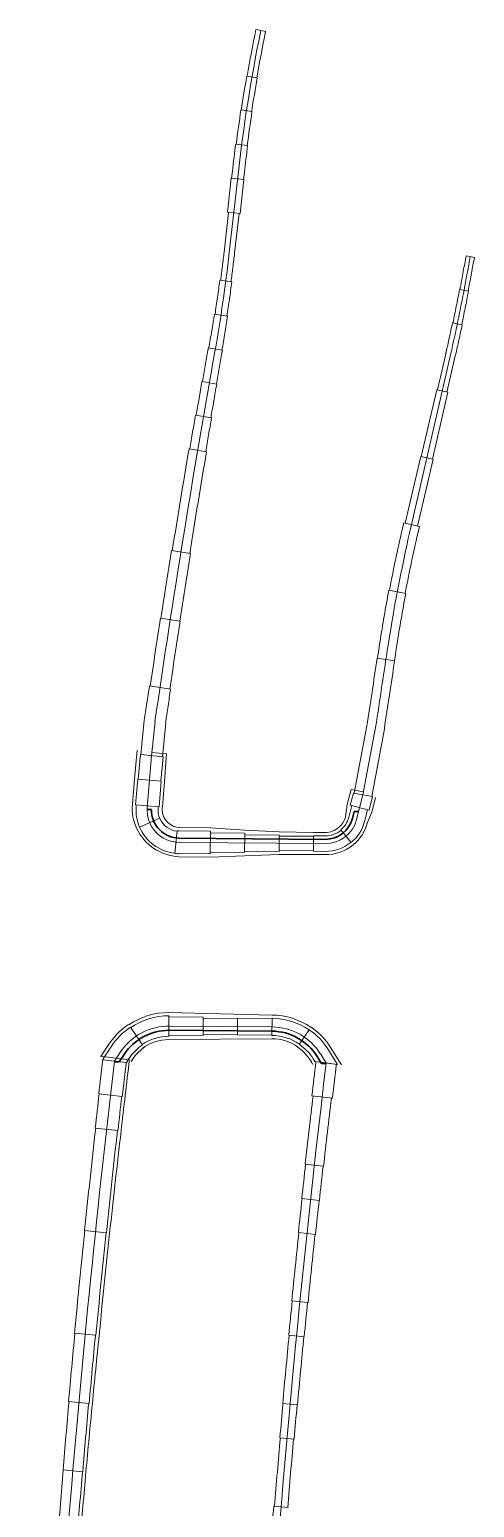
# Model space of a CAD drawing. Extents: x 2537068 to 2538547, y 7113338 to 7130059.
# Drawn here: x 2538133 to 2538547, y 7128681 to 7130059 of the extents above; entities that cross this region are included whole.
import ezdxf

# ---------------------------------------------------------------- set-up
doc = ezdxf.new("R2010")
doc.units = 0
doc.header["$LTSCALE"] = 40
doc.header["$MEASUREMENT"] = 0
doc.linetypes.add('DGN Style 2', pattern=[45.56792, 27.340752, -18.227168])
for name, color, linetype, lineweight in [('D_RD_RETW_Symbol', 2, 'Continuous', 0), ('D_RET_WALL_1', 20, 'Continuous', 30), ('D_RIPRAP_1', 7, 'Continuous', 0), ('RD_RW_Pr_Conc_Hidden', 20, 'DGN Style 2', 13)]:
    doc.layers.add(name, color=color, linetype=linetype, lineweight=lineweight)

msp = doc.modelspace()

# ---------------------------------------------------------------- linework, layer by layer
at = {"layer": 'D_RD_RETW_Symbol', "linetype": 'Continuous', "lineweight": 13, "ltscale": 0.02}
for p, q in [((2538327.1, 7129926.1), (2538318.6, 7129850.8)), ((2538486.8, 7129590.5), (2538524.8, 7129756.6)), ((2538249.5, 7129413.4), (2538246.3, 7129381.6)), ((2538443.1, 7129345.1), (2538454.9, 7129408)), ((2538246.3, 7129381.6), (2538242.2, 7129333.4)), ((2538443.1, 7129345.1), (2538437.1, 7129322.1)), ((2538407.8, 7129299.6), (2538271.8, 7129300.8)), ((2538262.8, 7129129.5), (2538358.4, 7129128.6)), ((2538217.3, 7129105.3), (2538211.7, 7129096.7)), ((2538403.7, 7129103.3), (2538408.9, 7129095))]:
    msp.add_line(p, q, dxfattribs=at)
for centre, radius, start, end in [((2539825.5, 7129756.4), 1508, 168.47, 173.5394), ((2537054, 7130093.7), 1509, 347.0916, 349.4635), ((2549729.5, 7127736.1), 11602, 169.96049, 171.68736), ((2538408.1, 7129329.6), 30, 269.4957, 345.3358), ((2538357.9, 7129074.7), 54, 32.0217, 89.4957)]:
    msp.add_arc(centre, radius, start, end, dxfattribs=at)
at = {"layer": 'D_RD_RETW_Symbol', "linetype": 'Continuous', "lineweight": 13, "ltscale": 0.02, "extrusion": (0, 0, -1)}
for centre, radius, start, end in [((-2536837.1, 7130018.5), 1491, 186.4606, 190.0395), ((-2549705.7, 7127740.5), 11359.7, 10.53648, 10.6867), ((-2539940.1, 7129257.4), 1491, 8.8334, 12.9084), ((-2549729.6, 7127736.1), 11398, 8.4349, 8.8334), ((-2538272.1, 7129330.8), 30, 270.5043, 4.8729), ((-2538262.4, 7129075.5), 54, 33.5043, 90.5043), ((-2549729.6, 7127736.1), 11598, 2.41046, 6.73735), ((-2549729.6, 7127736.1), 11402, 3.52727, 6.84493)]:
    msp.add_arc(centre, radius, start, end, dxfattribs=at)
at = {"layer": 'D_RET_WALL_1', "color": 7, "linetype": 'Continuous', "lineweight": 13, "ltscale": 0.1}
for p, q in [((2538246.6, 7129384.6), (2538260.1, 7129383.3)), ((2538260.1, 7129383.3), (2538258.3, 7129357.5)), ((2538258.3, 7129357.5), (2538256.3, 7129333.6)), ((2538432.1, 7129350.2), (2538428.4, 7129336.1)), ((2538432.1, 7129350.2), (2538443.7, 7129348)), ((2538428.4, 7129336.1), (2538426.9, 7129324.7)), ((2538301.1, 7129314.3), (2538271.9, 7129314.5)), ((2538333.1, 7129312.3), (2538301.1, 7129314.3)), ((2538365.1, 7129310.6), (2538333.1, 7129312.3)), ((2538397.1, 7129310), (2538365.1, 7129310.6)), ((2538407.9, 7129309.9), (2538397.1, 7129310)), ((2538358.5, 7129139.6), (2538262.3, 7129142.1)), ((2538262.3, 7129116.9), (2538358.3, 7129117.6)), ((2538206.5, 7129112.5), (2538199.1, 7129101.2)), ((2538423.1, 7129093.4), (2538412.6, 7129110.2))]:
    msp.add_line(p, q, dxfattribs=at)
at = {"layer": 'D_RET_WALL_1', "color": 7, "linetype": 'Continuous', "lineweight": 13}
msp.add_line((2538395.8, 7129094.7), (2538394.1, 7129097.3), dxfattribs=at)
at = {"layer": 'D_RET_WALL_1', "color": 7, "linetype": 'Continuous', "lineweight": 13, "ltscale": 0.1, "flags": 128}
for points in [[(2538454.9, 7129342.7), (2538451.6, 7129330), (2538447.3, 7129319.4, -0.155736), (2538434.1, 7129298.5, -0.178274), (2538407.7, 7129289.4), (2538396.9, 7129289.5), (2538364.9, 7129289.4), (2538332.9, 7129288.3), (2538300.9, 7129287), (2538271.7, 7129287.3, -0.273173), (2538232.2, 7129313.9, -0.122012), (2538228.4, 7129336), (2538230.4, 7129359.9), (2538232.7, 7129386.8)], [(2538198.5, 7129101.3), (2538225.6, 7129098.1, 0.001444), (2538217.9, 7129031.6, 0.002069), (2538207.2, 7128936.3, 0.002069), (2538197.4, 7128840.9, 0.00138), (2538191.1, 7128777.3, 0.00138), (2538185.1, 7128713.7, 0.00138), (2538179.7, 7128650, 0.001097), (2538175.4, 7128599.3, 0.01007), (2538172.1, 7128538.2, 0.000299), (2538171.5, 7128522.4, 0.001378), (2538167.4, 7128458.6, 0.001379), (2538160.9, 7128394.9, 0.003705), (2538152.1, 7128223.4, -0.008649), (2538149, 7128171, -0.005979), (2538145.4, 7128134.9), (2538135.9, 7128043.5), (2538132.7, 7128011.6)]]:
    msp.add_lwpolyline(points, format="xyb", dxfattribs=at)
at = {"layer": 'D_RET_WALL_1', "color": 7, "linetype": 'Continuous', "lineweight": 13, "ltscale": 0.1, "extrusion": (0, 0, -1)}
for centre, radius, start, end in [((-2538273.5, 7129331.8), 17.4, 275.2684, 6.0253), ((-2538262.4, 7129075.5), 67, 31.5008, 55.9763), ((-2538262.4, 7129075.5), 66.6, 55.9763, 89.9293), ((-2538262.4, 7129075.5), 41.4, 53.4636, 89.9293), ((-2538262.4, 7129075.5), 41, 30.7953, 55.9763)]:
    msp.add_arc(centre, radius, start, end, dxfattribs=at)
at = {"layer": 'D_RET_WALL_1', "color": 7, "linetype": 'Continuous', "lineweight": 13, "ltscale": 0.1}
for centre, radius, start, end in [((2538408.1, 7129329.6), 19.4, 309.9282, 345.3358), ((2538407.6, 7129329.5), 19.6, 270.8196, 311.2521), ((2538357.9, 7129074.7), 65, 55.5982, 89.4957), ((2538357.9, 7129074.7), 43, 55.5982, 89.4957), ((2538357.9, 7129074.7), 65.2, 32.0217, 55.5982), ((2538357.9, 7129074.7), 42.8, 26.0992, 55.5982)]:
    msp.add_arc(centre, radius, start, end, dxfattribs=at)
at = {"layer": 'D_RIPRAP_1', "lineweight": 30}
for p, q in [((2538246.1, 7129331.3), (2538242.1, 7129331.3)), ((2538434.9, 7129329.6), (2538433.2, 7129323.1)), ((2538434.9, 7129329.6), (2538439.1, 7129329.6)), ((2538407.8, 7129303.6), (2538271.9, 7129304.8)), ((2538262.8, 7129125.5), (2538358.3, 7129124.6)), ((2538220.7, 7129103.1), (2538216.1, 7129096.1)), ((2538216.1, 7129096.1), (2538211.6, 7129096.1)), ((2538400.3, 7129101.2), (2538404.5, 7129094.4)), ((2538408.8, 7129094.4), (2538404.5, 7129094.4))]:
    msp.add_line(p, q, dxfattribs=at)
at = {"layer": 'D_RIPRAP_1', "lineweight": 30, "extrusion": (0, 0, -1)}
for centre, radius, start, end in [((-2538272.1, 7129330.8), 26, 270.5043, 0.9756), ((-2538262.4, 7129075.5), 50, 33.5043, 90.5043)]:
    msp.add_arc(centre, radius, start, end, dxfattribs=at)
at = {"layer": 'D_RIPRAP_1', "lineweight": 30}
for centre, radius, start, end in [((2538408.1, 7129329.6), 26, 269.4957, 345.3358), ((2538357.9, 7129074.7), 50, 32.0217, 89.4957)]:
    msp.add_arc(centre, radius, start, end, dxfattribs=at)
at = {"layer": 'RD_RW_Pr_Conc_Hidden', "linetype": 'Continuous'}
for p, q in [((2538352.5, 7130056.9), (2538343.5, 7130058.8)), ((2538344.7, 7130013.7), (2538335, 7130015.4)), ((2538339.9, 7129982.2), (2538329.5, 7129983.8)), ((2538335.7, 7129950.6), (2538324.7, 7129952)), ((2538320.5, 7129920.2), (2538316.9, 7129888.4)), ((2538332.3, 7129918.9), (2538320.5, 7129920.2)), ((2538321.6, 7129926.7), (2538320.8, 7129920.1)), ((2538332.3, 7129918.9), (2538328.7, 7129887.1)), ((2538332.7, 7129925.5), (2538331.9, 7129918.9)), ((2538235.8, 7129382.6), (2538233.8, 7129359.6)), ((2538256.9, 7129380.5), (2538235.8, 7129382.6)), ((2538256.9, 7129380.5), (2538255, 7129357.8)), ((2538233.4, 7129359.6), (2538231.4, 7129335.8)), ((2538255.3, 7129357.7), (2538233.4, 7129359.6)), ((2538255.3, 7129357.7), (2538253.3, 7129333.9)), ((2538434.2, 7129346.7), (2538431.3, 7129335.4)), ((2538434.2, 7129346.7), (2538452, 7129343.4)), ((2538452, 7129343.4), (2538448.7, 7129330.8)), ((2538253.3, 7129333.9), (2538231.4, 7129335.8)), ((2538232, 7129335.7), (2538231.9, 7129334.3)), ((2538234.9, 7129315.1), (2538254, 7129323.2)), ((2538252.4, 7129334), (2538252.3, 7129332.5)), ((2538432.6, 7129335), (2538429.8, 7129324)), ((2538448.7, 7129330.8), (2538431.3, 7129335.4)), ((2538447.3, 7129331.2), (2538444.4, 7129320.1)), ((2538267.9, 7129290.5), (2538270.1, 7129311.6)), ((2538301.1, 7129311.3), (2538271.9, 7129311.5)), ((2538301.1, 7129311.3), (2538300.9, 7129290)), ((2538333.1, 7129309.3), (2538301.1, 7129309.6)), ((2538333.1, 7129309.3), (2538332.9, 7129291.3)), ((2538432.2, 7129300.8), (2538422.5, 7129312.5)), ((2538365, 7129307.6), (2538333, 7129307.9)), ((2538365, 7129307.6), (2538364.9, 7129292.4)), ((2538397, 7129306.4), (2538365, 7129306.7)), ((2538397, 7129307), (2538396.9, 7129292.5)), ((2538407.9, 7129306.9), (2538397, 7129307)), ((2538300.9, 7129290), (2538271.7, 7129290.3)), ((2538332.9, 7129291.3), (2538300.9, 7129291.6)), ((2538364.9, 7129292.4), (2538332.9, 7129292.7)), ((2538396.9, 7129293.2), (2538364.9, 7129293.4)), ((2538407.7, 7129292.4), (2538396.9, 7129292.5)), ((2538262.3, 7129119.9), (2538262.3, 7129139.1)), ((2538262.9, 7129138.1), (2538294.4, 7129137.8)), ((2538294.2, 7129120.6), (2538294.4, 7129137.8)), ((2538294.4, 7129136.8), (2538326.4, 7129136.5)), ((2538326.2, 7129121.3), (2538326.4, 7129136.5)), ((2538326.4, 7129136.5), (2538358.4, 7129136.2)), ((2538358.2, 7129120.6), (2538358.4, 7129136.6)), ((2538237.8, 7129112), (2538226.6, 7129128.5)), ((2538262.8, 7129120.9), (2538294.2, 7129120.6)), ((2538294.2, 7129121.6), (2538326.2, 7129121.3)), ((2538326.2, 7129121.3), (2538358.2, 7129121.1)), ((2538383.7, 7129112.4), (2538393.1, 7129126)), ((2538209, 7129110.8), (2538200.5, 7129098)), ((2538419.4, 7129093.7), (2538410.7, 7129107.7)), ((2538200.5, 7129098), (2538222.2, 7129095.5)), ((2538222.8, 7129095.4), (2538200.5, 7129098)), ((2538225.7, 7129099.8), (2538222.8, 7129095.4)), ((2538398.3, 7129096.3), (2538396.7, 7129098.9)), ((2538398.3, 7129096.3), (2538419.4, 7129093.7)), ((2538405.9, 7129095.4), (2538413.3, 7129094.5)), ((2538218.9, 7129063.7), (2538197, 7129066.2)), ((2538395.5, 7129064.3), (2538414.6, 7129062.1)), ((2538214.9, 7129032), (2538193.8, 7129034.3)), ((2538389.2, 7129000.6), (2538406.4, 7128998.7)), ((2538386.1, 7128968.7), (2538402.5, 7128966.9)), ((2538204.2, 7128936.6), (2538183.8, 7128938.8)), ((2538382.9, 7128936.8), (2538398.9, 7128935.2)), ((2538376.8, 7128873.1), (2538391.9, 7128871.6)), ((2538194.4, 7128841.2), (2538174.5, 7128843.1)), ((2538374, 7128841.2), (2538388.4, 7128839.8)), ((2538188.1, 7128777.6), (2538168.9, 7128779.3)), ((2538368.3, 7128777.4), (2538382.1, 7128776.1)), ((2538365.7, 7128745.5), (2538378.9, 7128744.3)), ((2538182.2, 7128713.9), (2538163.7, 7128715.5)), ((2538359.9, 7128681.7), (2538373.7, 7128680.6))]:
    msp.add_line(p, q, dxfattribs=at)
at = {"layer": 'RD_RW_Pr_Conc_Hidden'}
for p, q in [((2538317.9, 7129888.3), (2538313.7, 7129851.3)), ((2538316.9, 7129888.4), (2538328.7, 7129887.1)), ((2538327.7, 7129887.2), (2538323.5, 7129850.2)), ((2538539.2, 7129847.8), (2538546.8, 7129846.3)), ((2538320.9, 7129823.4), (2538309.8, 7129824.9)), ((2538532.9, 7129816.4), (2538541.3, 7129814.8)), ((2538317, 7129791.5), (2538304.6, 7129793.4)), ((2538526.4, 7129785.2), (2538535.4, 7129783.3)), ((2538312.2, 7129759.8), (2538299.1, 7129762)), ((2538512.4, 7129722.8), (2538520.4, 7129757.6)), ((2538521.3, 7129720.7), (2538529.3, 7129755.6)), ((2538306.9, 7129728.2), (2538293.3, 7129730.6)), ((2538497.4, 7129660.6), (2538511.7, 7129722.9)), ((2538511.7, 7129722.9), (2538522, 7129720.6)), ((2538507.7, 7129658.2), (2538522, 7129720.6)), ((2538302.1, 7129696.6), (2538287.2, 7129699.1)), ((2538297.4, 7129664.9), (2538281.1, 7129667.7)), ((2538482.5, 7129598.3), (2538496.8, 7129660.7)), ((2538494, 7129595.7), (2538508.3, 7129658.1)), ((2538496.8, 7129660.7), (2538508.3, 7129658.1)), ((2538479.5, 7129592.2), (2538481, 7129598.7)), ((2538481, 7129598.7), (2538495.6, 7129595.3)), ((2538494.1, 7129588.8), (2538495.6, 7129595.3)), ((2538282.6, 7129570.2), (2538264.8, 7129573)), ((2538467.2, 7129535.9), (2538482.9, 7129532.9)), ((2538272.9, 7129506.9), (2538254.6, 7129509.8)), ((2538456.3, 7129472.5), (2538472.6, 7129470)), ((2538264, 7129443.6), (2538244.3, 7129446.6)), ((2538239.5, 7129414.6), (2538236.3, 7129382.6)), ((2538259.4, 7129412.2), (2538256.3, 7129380.6)), ((2538435, 7129346.6), (2538446.7, 7129409.4)), ((2538451.2, 7129343.6), (2538463, 7129406.6))]:
    msp.add_line(p, q, dxfattribs=at)
at = {"layer": 'RD_RW_Pr_Conc_Hidden', "linetype": 'Continuous'}
for centre, radius, start, end in [((2539825.5, 7129756.4), 1512.6, 168.47, 170.1437), ((2539825.5, 7129756.4), 1503.4, 168.47, 170.1437), ((2539825.5, 7129756.4), 1512.9, 170.1437, 171.3595), ((2539825.5, 7129756.4), 1503.1, 170.1437, 171.3595), ((2539825.5, 7129756.4), 1513.2, 171.3595, 172.5753), ((2539825.5, 7129756.4), 1502.8, 171.3595, 172.5753), ((2539825.5, 7129756.4), 1513.6, 172.5753, 173.5394), ((2539825.5, 7129756.4), 1502.4, 172.5753, 173.5394), ((2538408.1, 7129329.6), 22.4, 309.9282, 345.3358), ((2538408.1, 7129329.6), 22.8, 269.4957, 309.9282), ((2538408.1, 7129329.6), 37.6, 309.9282, 345.3358), ((2538408.1, 7129329.6), 37.3, 269.4957, 309.9282), ((2538357.9, 7129074.7), 62, 55.5982, 89.4957), ((2538357.9, 7129074.7), 46, 55.5982, 89.4957), ((2538357.9, 7129074.7), 62.3, 32.0217, 55.5982), ((2538357.9, 7129074.7), 45.8, 32.0217, 55.5982), ((2549729.6, 7127736.1), 11609, 173.26265, 173.42088), ((2549729.6, 7127736.1), 11587, 173.26265, 173.42059)]:
    msp.add_arc(centre, radius, start, end, dxfattribs=at)
at = {"layer": 'RD_RW_Pr_Conc_Hidden', "extrusion": (0, 0, -1)}
for centre, radius, start, end in [((-2536837.1, 7130018.5), 1486.1, 186.4606, 187.491), ((-2536837.1, 7130018.5), 1495.9, 186.4606, 187.491), ((-2549705.7, 7127740.5), 11363.6, 10.53648, 10.6867), ((-2549705.7, 7127740.5), 11355.8, 10.53648, 10.6867), ((-2536837.1, 7130018.5), 1485.4, 187.491, 188.7206), ((-2536837.1, 7130018.5), 1496.6, 187.491, 188.7206), ((-2536837.1, 7130018.5), 1484.8, 188.7206, 189.9503), ((-2536837.1, 7130018.5), 1497.2, 188.7206, 189.9503), ((-2536837.1, 7130018.5), 1484.4, 189.9503, 190.0395), ((-2536837.1, 7130018.5), 1497.6, 189.9503, 190.0395), ((-2539940.1, 7129257.4), 1498.5, 10.7058, 12.9084), ((-2539940.1, 7129257.4), 1483.5, 10.7058, 12.9084), ((-2539940.1, 7129257.4), 1499, 8.8334, 10.7058), ((-2539940.1, 7129257.4), 1483, 8.8334, 10.7058), ((-2549729.6, 7127736.1), 11406, 8.75662, 8.8334), ((-2549729.6, 7127736.1), 11390, 8.75662, 8.8334), ((-2549729.6, 7127736.1), 11406.2, 8.43568, 8.75662), ((-2549729.6, 7127736.1), 11389.8, 8.43412, 8.75662), ((-2538272.1, 7129330.8), 19.3, 270.5043, 275.9317)]:
    msp.add_arc(centre, radius, start, end, dxfattribs=at)
at = {"layer": 'RD_RW_Pr_Conc_Hidden'}
for centre, radius, start, end in [((2537054, 7130093.7), 1504.8, 348.1643, 349.3793), ((2537054, 7130093.7), 1505.1, 349.3793, 349.4635), ((2537054, 7130093.7), 1513.2, 348.1643, 349.3793), ((2537054, 7130093.7), 1512.9, 349.3793, 349.4635), ((2537054, 7130093.7), 1504.4, 347.0916, 348.1643), ((2537054, 7130093.7), 1513.6, 347.0916, 348.1643), ((2549729.5, 7127736.1), 11608.6, 169.96049, 170.10706), ((2549729.5, 7127736.1), 11595.3, 169.96049, 170.10706), ((2549729.5, 7127736.1), 11608.9, 170.10706, 170.26509), ((2549729.5, 7127736.1), 11595, 170.10706, 170.26509), ((2549729.5, 7127736.1), 11609.5, 170.26509, 170.42312), ((2549729.5, 7127736.1), 11594.4, 170.26509, 170.42312), ((2549729.5, 7127736.1), 11610.2, 170.42312, 170.89721), ((2549729.5, 7127736.1), 11593.7, 170.42312, 170.89721), ((2549729.5, 7127736.1), 11611, 170.89721, 171.21327), ((2549729.5, 7127736.1), 11593, 170.89721, 171.21327), ((2549729.5, 7127736.1), 11611.2, 171.21327, 171.52933), ((2549729.5, 7127736.1), 11592.7, 171.21327, 171.52933), ((2549729.5, 7127736.1), 11612, 171.52933, 171.68849), ((2549729.5, 7127736.1), 11592, 171.52933, 171.68623)]:
    msp.add_arc(centre, radius, start, end, dxfattribs=at)
at = {"layer": 'RD_RW_Pr_Conc_Hidden', "linetype": 'Continuous', "extrusion": (0, 0, -1)}
for centre, radius, start, end in [((-2538272.1, 7129330.8), 40.3, 337.0472, 4.8729), ((-2538272.1, 7129330.8), 19.8, 337.0472, 4.8729), ((-2538272.1, 7129330.8), 19.7, 275.9317, 337.0472), ((-2538272.1, 7129330.8), 40.3, 275.9317, 337.0472), ((-2538272.1, 7129330.8), 40.6, 270.5043, 275.9317), ((-2538262.4, 7129075.5), 63.6, 55.9763, 89.9293), ((-2538262.4, 7129075.5), 62.6, 89.9293, 90.5043), ((-2538262.4, 7129075.5), 64, 33.5043, 55.9763), ((-2538262.4, 7129075.5), 44.4, 55.9763, 89.9293), ((-2538262.4, 7129075.5), 45.4, 89.9293, 90.5043), ((-2538262.4, 7129075.5), 44, 33.5043, 55.9763), ((-2549729.6, 7127736.1), 11411.6, 6.68413, 6.84493), ((-2549729.6, 7127736.1), 11392.4, 6.68413, 6.84493), ((-2549729.6, 7127736.1), 11608.6, 6.42118, 6.57911), ((-2549729.6, 7127736.1), 11587.4, 6.42118, 6.57941), ((-2549729.6, 7127736.1), 11410.6, 6.3624, 6.68413), ((-2549729.6, 7127736.1), 11393.4, 6.36265, 6.68413), ((-2549729.6, 7127736.1), 11608.2, 5.94692, 6.42118), ((-2549729.6, 7127736.1), 11587.8, 5.94692, 6.42118), ((-2549729.6, 7127736.1), 11410.2, 6.20172, 6.36241), ((-2549729.6, 7127736.1), 11393.8, 6.20172, 6.36264), ((-2549729.6, 7127736.1), 11410, 6.04092, 6.20172), ((-2549729.6, 7127736.1), 11394, 6.04092, 6.20172), ((-2549729.6, 7127736.1), 11608, 5.47267, 5.94692), ((-2549729.6, 7127736.1), 11588, 5.47267, 5.94692), ((-2549729.6, 7127736.1), 11409.6, 5.71942, 6.04092), ((-2549729.6, 7127736.1), 11394.4, 5.71921, 6.04092), ((-2549729.6, 7127736.1), 11409.2, 5.55851, 5.71942), ((-2549729.6, 7127736.1), 11394.8, 5.55851, 5.71921), ((-2549729.6, 7127736.1), 11607.6, 5.1565, 5.47267), ((-2549729.6, 7127736.1), 11588.4, 5.1565, 5.47267), ((-2549729.6, 7127736.1), 11408.9, 5.23701, 5.55851), ((-2549729.6, 7127736.1), 11395.1, 5.23681, 5.55851), ((-2549729.6, 7127736.1), 11607.2, 4.84033, 5.1565), ((-2549729.6, 7127736.1), 11588.8, 4.84033, 5.1565), ((-2549729.6, 7127736.1), 11408.6, 5.07611, 5.237), ((-2549729.6, 7127736.1), 11395.4, 5.07611, 5.23682), ((-2549729.6, 7127736.1), 11408.2, 4.75459, 5.07611), ((-2549729.6, 7127736.1), 11395.8, 4.75441, 5.07611), ((-2549729.6, 7127736.1), 11607, 4.52416, 4.84033), ((-2549729.6, 7127736.1), 11589, 4.52416, 4.84033), ((-2549729.6, 7127736.1), 11408.9, 4.59335, 4.7546)]:
    msp.add_arc(centre, radius, start, end, dxfattribs=at)

doc.saveas('drawing.dxf')
